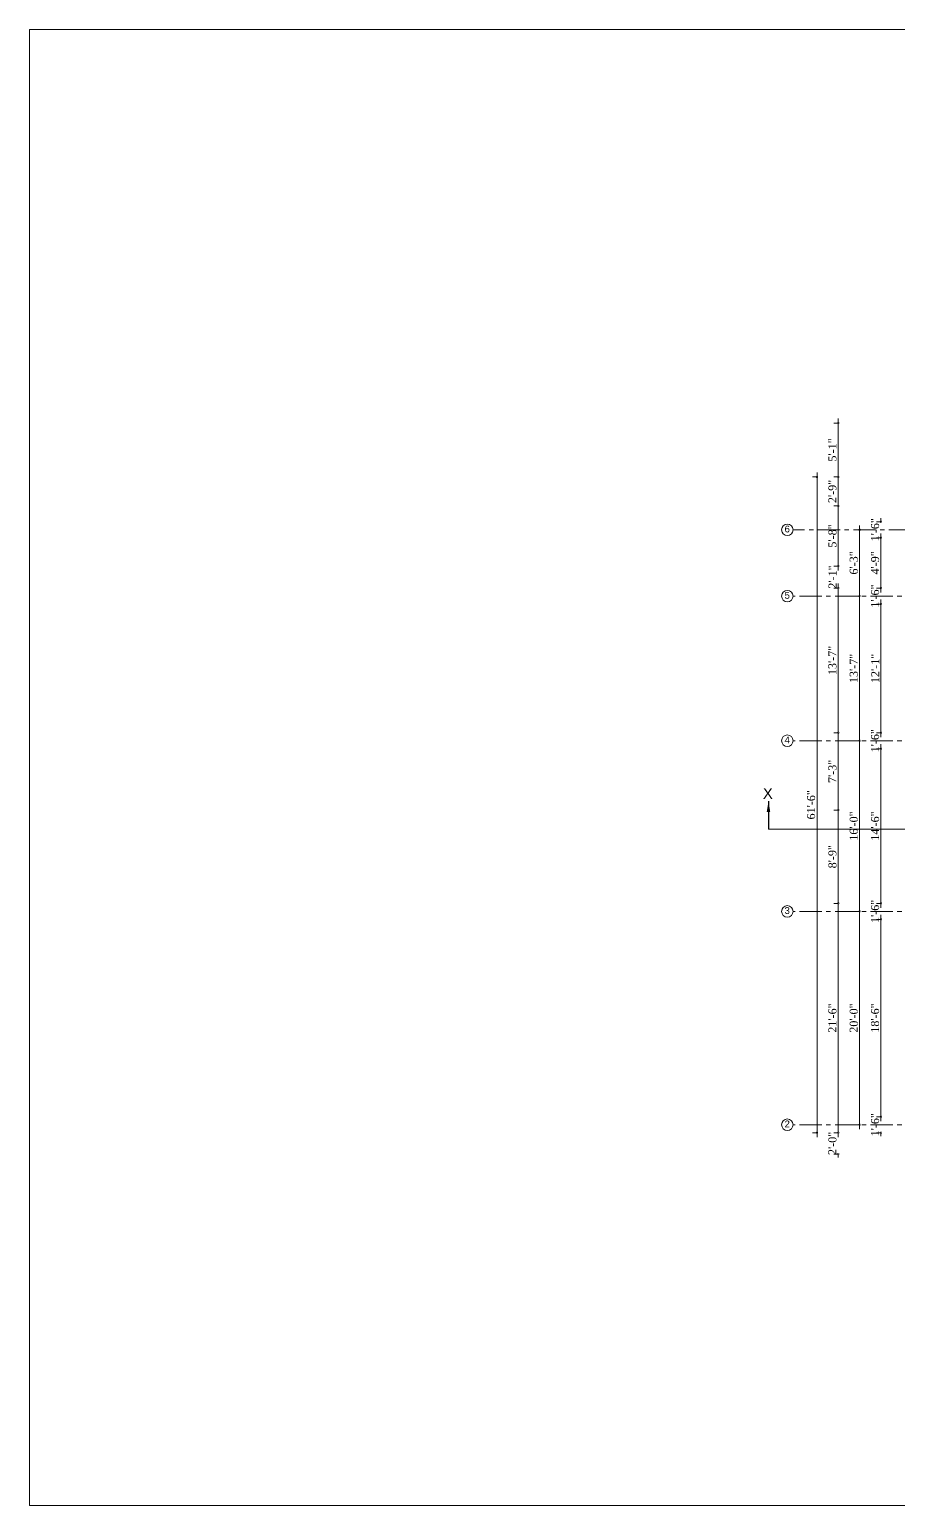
# Model space of a CAD drawing. Header units: inches. Extents: x 5223 to 201172, y -52570 to -12314.
# Drawn here: x 198582 to 199560, y -52549 to -50889 of the extents above; entities that cross this region are included whole.
import ezdxf

# ---------------------------------------------------------------- set-up
doc = ezdxf.new("R2010")
doc.units = ezdxf.units.IN
doc.header["$LTSCALE"] = 20
doc.header["$MEASUREMENT"] = 0
doc.header["$PDMODE"] = 98
doc.linetypes.add('CENTER', pattern=[2, 1.25, -0.25, 0.25, -0.25])
for name, color, linetype, lineweight in [('CL', 252, 'CENTER', 5), ('D-DIM', 5, 'Continuous', 13), ('Dim', 7, 'Continuous', 9), ('Dimention', 77, 'Continuous', 9), ('leader lines', 191, 'Continuous', 9), ('text', 247, 'Continuous', 13)]:
    doc.layers.add(name, color=color, linetype=linetype, lineweight=lineweight)
doc.styles.get("Standard").update_dxf_attribs({"font": 'ARIALN.TTF'})
doc.styles.add('Times', font='times.ttf')
doc.dimstyles.new('D100', dxfattribs={"dimtxt": 8, "dimasz": 9, "dimexe": 5, "dimexo": 5, "dimgap": 2, "dimtad": 1, "dimdec": 0, "dimzin": 3, "dimdsep": 46, "dimlunit": 4, "dimtxsty": 'Times', "dimblk": 'DOTSMALL', "dimcen": 0.09, "dimdle": 5, "dimaunit": 1, "dimadec": 3, "dimazin": 0, "dimtfac": 1, "dimtdec": 0, "dimtix": 1, "dimtofl": 0, "dimtmove": 1, "dimatfit": 0, "dimfxl": 1, "dimtolj": 1, "dimtzin": 0, "dimarcsym": 0})
doc.dimstyles.get("Standard").update_dxf_attribs({"dimtxt": 12, "dimasz": 9, "dimexe": 6, "dimexo": 12, "dimgap": 0.09, "dimtad": 0, "dimdec": 0, "dimzin": 0, "dimdsep": 46, "dimlunit": 4, "dimtxsty": 'Standard', "dimcen": 3, "dimadec": 0, "dimazin": 0, "dimtfac": 1, "dimtdec": 0, "dimtofl": 0, "dimtmove": 0, "dimatfit": 3, "dimfxl": 1, "dimtolj": 1, "dimtzin": 0, "dimarcsym": 0})

# ---------------------------------------------------------------- blocks, each defined once
blk = doc.blocks.new('_DotSmall')
at = {"layer": 'Dimention', "color": 0, "const_width": 0.5}
blk.add_lwpolyline([(-0.0625, 0, 1), (0.0625, 0, 1)], format="xyb", close=True, dxfattribs=at)
blk = doc.blocks.new('*D241')
at = {"layer": 'Defpoints', "color": 0, "transparency": 16777216}
for p in [(199468.3, -51392.3), (199468.3, -52130), (199468.3, -52130)]:
    blk.add_point(p, dxfattribs=at)
at = {"layer": 'Dim', "color": 0, "lineweight": 5, "transparency": 16777216}
for p, q in [((199468.3, -51387.3), (199468.3, -52135)), ((199468.3, -51392.3), (199463.3, -51392.3)), ((199468.3, -52130), (199463.3, -52130))]:
    blk.add_line(p, q, dxfattribs=at)
at = {"layer": 'Dim', "color": 0, "lineweight": 5, "transparency": 16777216, "xscale": 4, "yscale": 4, "zscale": 4}
for p, rotation in [((199468.3, -51392.3), 90), ((199468.3, -52130), 270)]:
    blk.add_blockref('_DotSmall', p, dxfattribs=dict(at, rotation=rotation))
at = {"layer": 'Dim', "color": 0, "transparency": 16777216, "insert": (199461.7, -51761.1), "char_height": 9, "attachment_point": 5, "rotation": 90, "style": 'Times'}
blk.add_mtext('\\A1;61\'-6"', dxfattribs=at)
blk = doc.blocks.new('*D209')
at = {"layer": 'Defpoints', "color": 0, "transparency": 16777216}
for p in [(199540.3, -52112), (199540.3, -52112), (199540.3, -52130)]:
    blk.add_point(p, dxfattribs=at)
at = {"layer": 'Dim', "color": 0, "lineweight": 5, "transparency": 16777216}
for p, q in [((199540.3, -52112), (199535.3, -52112)), ((199540.3, -52112), (199540.3, -52108)), ((199540.3, -52130), (199535.3, -52130)), ((199540.3, -52130), (199540.3, -52134))]:
    blk.add_line(p, q, dxfattribs=at)
at = {"layer": 'Dim', "color": 0, "lineweight": 5, "transparency": 16777216, "xscale": 4, "yscale": 4, "zscale": 4}
for p, rotation in [((199540.3, -52112), 270), ((199540.3, -52130), 90)]:
    blk.add_blockref('_DotSmall', p, dxfattribs=dict(at, rotation=rotation))
at = {"layer": 'Dim', "color": 0, "transparency": 16777216, "insert": (199533.7, -52121), "char_height": 9, "attachment_point": 5, "rotation": 90, "style": 'Times'}
blk.add_mtext('\\A1;1\'-6"', dxfattribs=at)
blk = doc.blocks.new('*D210')
at = {"layer": 'Defpoints', "color": 0, "transparency": 16777216}
for p in [(199540.3, -51890), (199540.3, -51890), (199540.3, -52112)]:
    blk.add_point(p, dxfattribs=at)
at = {"layer": 'Dim', "color": 0, "lineweight": 5, "transparency": 16777216}
for p, q in [((199540.3, -52117), (199540.3, -51885)), ((199540.3, -51890), (199535.3, -51890)), ((199540.3, -52112), (199535.3, -52112))]:
    blk.add_line(p, q, dxfattribs=at)
at = {"layer": 'Dim', "color": 0, "lineweight": 5, "transparency": 16777216, "xscale": 4, "yscale": 4, "zscale": 4}
for p, rotation in [((199540.3, -51890), 90), ((199540.3, -52112), 270)]:
    blk.add_blockref('_DotSmall', p, dxfattribs=dict(at, rotation=rotation))
at = {"layer": 'Dim', "color": 0, "transparency": 16777216, "insert": (199533.7, -52001), "char_height": 9, "attachment_point": 5, "rotation": 90, "style": 'Times'}
blk.add_mtext('\\A1;18\'-6"', dxfattribs=at)
blk = doc.blocks.new('*D211')
at = {"layer": 'Defpoints', "color": 0, "transparency": 16777216}
for p in [(199540.3, -51872), (199540.3, -51872), (199540.3, -51890)]:
    blk.add_point(p, dxfattribs=at)
at = {"layer": 'Dim', "color": 0, "lineweight": 5, "transparency": 16777216}
for p, q in [((199540.3, -51872), (199540.3, -51868)), ((199540.3, -51872), (199535.3, -51872)), ((199540.3, -51890), (199535.3, -51890)), ((199540.3, -51890), (199540.3, -51894))]:
    blk.add_line(p, q, dxfattribs=at)
at = {"layer": 'Dim', "color": 0, "lineweight": 5, "transparency": 16777216, "xscale": 4, "yscale": 4, "zscale": 4}
for p, rotation in [((199540.3, -51872), 270), ((199540.3, -51890), 90)]:
    blk.add_blockref('_DotSmall', p, dxfattribs=dict(at, rotation=rotation))
at = {"layer": 'Dim', "color": 0, "transparency": 16777216, "insert": (199533.7, -51881), "char_height": 9, "attachment_point": 5, "rotation": 90, "style": 'Times'}
blk.add_mtext('\\A1;1\'-6"', dxfattribs=at)
blk = doc.blocks.new('*D212')
at = {"layer": 'Defpoints', "color": 0, "transparency": 16777216}
for p in [(199540.3, -51698), (199540.3, -51698), (199540.3, -51872)]:
    blk.add_point(p, dxfattribs=at)
at = {"layer": 'Dim', "color": 0, "lineweight": 5, "transparency": 16777216}
for p, q in [((199540.3, -51698), (199535.3, -51698)), ((199540.3, -51877), (199540.3, -51693)), ((199540.3, -51872), (199535.3, -51872))]:
    blk.add_line(p, q, dxfattribs=at)
at = {"layer": 'Dim', "color": 0, "lineweight": 5, "transparency": 16777216, "xscale": 4, "yscale": 4, "zscale": 4}
for p, rotation in [((199540.3, -51698), 90), ((199540.3, -51872), 270)]:
    blk.add_blockref('_DotSmall', p, dxfattribs=dict(at, rotation=rotation))
at = {"layer": 'Dim', "color": 0, "transparency": 16777216, "insert": (199533.7, -51785), "char_height": 9, "attachment_point": 5, "rotation": 90, "style": 'Times'}
blk.add_mtext('\\A1;14\'-6"', dxfattribs=at)
blk = doc.blocks.new('*D213')
at = {"layer": 'Defpoints', "color": 0, "transparency": 16777216}
for p in [(199540.3, -51680), (199540.3, -51680), (199540.3, -51698)]:
    blk.add_point(p, dxfattribs=at)
at = {"layer": 'Dim', "color": 0, "lineweight": 5, "transparency": 16777216}
for p, q in [((199540.3, -51680), (199535.3, -51680)), ((199540.3, -51680), (199540.3, -51676)), ((199540.3, -51698), (199535.3, -51698)), ((199540.3, -51698), (199540.3, -51702))]:
    blk.add_line(p, q, dxfattribs=at)
at = {"layer": 'Dim', "color": 0, "lineweight": 5, "transparency": 16777216, "xscale": 4, "yscale": 4, "zscale": 4}
for p, rotation in [((199540.3, -51680), 270), ((199540.3, -51698), 90)]:
    blk.add_blockref('_DotSmall', p, dxfattribs=dict(at, rotation=rotation))
at = {"layer": 'Dim', "color": 0, "transparency": 16777216, "insert": (199533.7, -51689), "char_height": 9, "attachment_point": 5, "rotation": 90, "style": 'Times'}
blk.add_mtext('\\A1;1\'-6"', dxfattribs=at)
blk = doc.blocks.new('*D214')
at = {"layer": 'Defpoints', "color": 0, "transparency": 16777216}
for p in [(199540.3, -51535.3), (199540.3, -51535.3), (199540.3, -51680)]:
    blk.add_point(p, dxfattribs=at)
at = {"layer": 'Dim', "color": 0, "lineweight": 5, "transparency": 16777216}
for p, q in [((199540.3, -51535.3), (199535.3, -51535.3)), ((199540.3, -51685), (199540.3, -51530.3)), ((199540.3, -51680), (199535.3, -51680))]:
    blk.add_line(p, q, dxfattribs=at)
at = {"layer": 'Dim', "color": 0, "lineweight": 5, "transparency": 16777216, "xscale": 4, "yscale": 4, "zscale": 4}
for p, rotation in [((199540.3, -51535.3), 90), ((199540.3, -51680), 270)]:
    blk.add_blockref('_DotSmall', p, dxfattribs=dict(at, rotation=rotation))
at = {"layer": 'Dim', "color": 0, "transparency": 16777216, "insert": (199533.8, -51607.7), "char_height": 9, "attachment_point": 5, "rotation": 90, "style": 'Times'}
blk.add_mtext('\\A1;12\'-1"', dxfattribs=at)
blk = doc.blocks.new('*D215')
at = {"layer": 'Defpoints', "color": 0, "transparency": 16777216}
for p in [(199540.3, -51517.3), (199540.3, -51517.3), (199540.3, -51535.3)]:
    blk.add_point(p, dxfattribs=at)
at = {"layer": 'Dim', "color": 0, "lineweight": 5, "transparency": 16777216}
for p, q in [((199540.3, -51517.3), (199535.3, -51517.3)), ((199540.3, -51517.3), (199540.3, -51513.3)), ((199540.3, -51535.3), (199535.3, -51535.3)), ((199540.3, -51535.3), (199540.3, -51539.3))]:
    blk.add_line(p, q, dxfattribs=at)
at = {"layer": 'Dim', "color": 0, "lineweight": 5, "transparency": 16777216, "xscale": 4, "yscale": 4, "zscale": 4}
for p, rotation in [((199540.3, -51517.3), 270), ((199540.3, -51535.3), 90)]:
    blk.add_blockref('_DotSmall', p, dxfattribs=dict(at, rotation=rotation))
at = {"layer": 'Dim', "color": 0, "transparency": 16777216, "insert": (199533.7, -51526.3), "char_height": 9, "attachment_point": 5, "rotation": 90, "style": 'Times'}
blk.add_mtext('\\A1;1\'-6"', dxfattribs=at)
blk = doc.blocks.new('*D216')
at = {"layer": 'Defpoints', "color": 0, "transparency": 16777216}
for p in [(199540.3, -51460.7), (199540.3, -51460.7), (199540.3, -51517.3)]:
    blk.add_point(p, dxfattribs=at)
at = {"layer": 'Dim', "color": 0, "lineweight": 5, "transparency": 16777216}
for p, q in [((199540.3, -51460.7), (199535.3, -51460.7)), ((199540.3, -51522.3), (199540.3, -51455.7)), ((199540.3, -51517.3), (199535.3, -51517.3))]:
    blk.add_line(p, q, dxfattribs=at)
at = {"layer": 'Dim', "color": 0, "lineweight": 5, "transparency": 16777216, "xscale": 4, "yscale": 4, "zscale": 4}
for p, rotation in [((199540.3, -51460.7), 90), ((199540.3, -51517.3), 270)]:
    blk.add_blockref('_DotSmall', p, dxfattribs=dict(at, rotation=rotation))
at = {"layer": 'Dim', "color": 0, "transparency": 16777216, "insert": (199533.7, -51489), "char_height": 9, "attachment_point": 5, "rotation": 90, "style": 'Times'}
blk.add_mtext('\\A1;4\'-9"', dxfattribs=at)
blk = doc.blocks.new('*D217')
at = {"layer": 'Defpoints', "color": 0, "transparency": 16777216}
for p in [(199540.3, -51442.7), (199540.3, -51442.7), (199540.3, -51460.7)]:
    blk.add_point(p, dxfattribs=at)
at = {"layer": 'Dim', "color": 0, "lineweight": 5, "transparency": 16777216}
for p, q in [((199540.3, -51442.7), (199540.3, -51438.7)), ((199540.3, -51442.7), (199535.3, -51442.7)), ((199540.3, -51460.7), (199535.3, -51460.7)), ((199540.3, -51460.7), (199540.3, -51464.7))]:
    blk.add_line(p, q, dxfattribs=at)
at = {"layer": 'Dim', "color": 0, "lineweight": 5, "transparency": 16777216, "xscale": 4, "yscale": 4, "zscale": 4}
for p, rotation in [((199540.3, -51442.7), 270), ((199540.3, -51460.7), 90)]:
    blk.add_blockref('_DotSmall', p, dxfattribs=dict(at, rotation=rotation))
at = {"layer": 'Dim', "color": 0, "transparency": 16777216, "insert": (199533.7, -51451.7), "char_height": 9, "attachment_point": 5, "rotation": 90, "style": 'Times'}
blk.add_mtext('\\A1;1\'-6"', dxfattribs=at)
blk = doc.blocks.new('*D218')
at = {"layer": 'Defpoints', "color": 0, "transparency": 16777216}
for p in [(199516.3, -51451.7), (199516.3, -51526.3), (199516.3, -51526.3)]:
    blk.add_point(p, dxfattribs=at)
at = {"layer": 'Dim', "color": 0, "lineweight": 5, "transparency": 16777216}
for p, q in [((199516.3, -51451.7), (199511.3, -51451.7)), ((199516.3, -51446.7), (199516.3, -51531.3)), ((199516.3, -51526.3), (199511.3, -51526.3))]:
    blk.add_line(p, q, dxfattribs=at)
at = {"layer": 'Dim', "color": 0, "lineweight": 5, "transparency": 16777216, "xscale": 4, "yscale": 4, "zscale": 4}
for p, rotation in [((199516.3, -51451.7), 90), ((199516.3, -51526.3), 270)]:
    blk.add_blockref('_DotSmall', p, dxfattribs=dict(at, rotation=rotation))
at = {"layer": 'Dim', "color": 0, "transparency": 16777216, "insert": (199509.7, -51489), "char_height": 9, "attachment_point": 5, "rotation": 90, "style": 'Times'}
blk.add_mtext('\\A1;6\'-3"', dxfattribs=at)
blk = doc.blocks.new('*D219')
at = {"layer": 'Defpoints', "color": 0, "transparency": 16777216}
for p in [(199516.3, -51526.3), (199516.3, -51689), (199516.3, -51689)]:
    blk.add_point(p, dxfattribs=at)
at = {"layer": 'Dim', "color": 0, "lineweight": 5, "transparency": 16777216}
for p, q in [((199516.3, -51521.3), (199516.3, -51694)), ((199516.3, -51526.3), (199511.3, -51526.3)), ((199516.3, -51689), (199511.3, -51689))]:
    blk.add_line(p, q, dxfattribs=at)
at = {"layer": 'Dim', "color": 0, "lineweight": 5, "transparency": 16777216, "xscale": 4, "yscale": 4, "zscale": 4}
for p, rotation in [((199516.3, -51526.3), 90), ((199516.3, -51689), 270)]:
    blk.add_blockref('_DotSmall', p, dxfattribs=dict(at, rotation=rotation))
at = {"layer": 'Dim', "color": 0, "transparency": 16777216, "insert": (199509.7, -51607.7), "char_height": 9, "attachment_point": 5, "rotation": 90, "style": 'Times'}
blk.add_mtext('\\A1;13\'-7"', dxfattribs=at)
blk = doc.blocks.new('*D220')
at = {"layer": 'Defpoints', "color": 0, "transparency": 16777216}
for p in [(199516.3, -51689), (199516.3, -51881), (199516.3, -51881)]:
    blk.add_point(p, dxfattribs=at)
at = {"layer": 'Dim', "color": 0, "lineweight": 5, "transparency": 16777216}
for p, q in [((199516.3, -51684), (199516.3, -51886)), ((199516.3, -51689), (199511.3, -51689)), ((199516.3, -51881), (199511.3, -51881))]:
    blk.add_line(p, q, dxfattribs=at)
at = {"layer": 'Dim', "color": 0, "lineweight": 5, "transparency": 16777216, "xscale": 4, "yscale": 4, "zscale": 4}
for p, rotation in [((199516.3, -51689), 90), ((199516.3, -51881), 270)]:
    blk.add_blockref('_DotSmall', p, dxfattribs=dict(at, rotation=rotation))
at = {"layer": 'Dim', "color": 0, "transparency": 16777216, "insert": (199509.7, -51785), "char_height": 9, "attachment_point": 5, "rotation": 90, "style": 'Times'}
blk.add_mtext('\\A1;16\'-0"', dxfattribs=at)
blk = doc.blocks.new('*D221')
at = {"layer": 'Defpoints', "color": 0, "transparency": 16777216}
for p in [(199516.3, -51881), (199516.3, -52121), (199516.3, -52121)]:
    blk.add_point(p, dxfattribs=at)
at = {"layer": 'Dim', "color": 0, "lineweight": 5, "transparency": 16777216}
for p, q in [((199516.3, -51881), (199511.3, -51881)), ((199516.3, -51876), (199516.3, -52126)), ((199516.3, -52121), (199511.3, -52121))]:
    blk.add_line(p, q, dxfattribs=at)
at = {"layer": 'Dim', "color": 0, "lineweight": 5, "transparency": 16777216, "xscale": 4, "yscale": 4, "zscale": 4}
for p, rotation in [((199516.3, -51881), 90), ((199516.3, -52121), 270)]:
    blk.add_blockref('_DotSmall', p, dxfattribs=dict(at, rotation=rotation))
at = {"layer": 'Dim', "color": 0, "transparency": 16777216, "insert": (199509.7, -52001), "char_height": 9, "attachment_point": 5, "rotation": 90, "style": 'Times'}
blk.add_mtext('\\A1;20\'-0"', dxfattribs=at)
blk = doc.blocks.new('*D222')
at = {"layer": 'Defpoints', "color": 0, "transparency": 16777216}
for p in [(199492.3, -52130), (199492.3, -52130), (199492.3, -52154)]:
    blk.add_point(p, dxfattribs=at)
at = {"layer": 'Dim', "color": 0, "lineweight": 5, "transparency": 16777216}
for p, q in [((199492.3, -52130), (199487.3, -52130)), ((199492.3, -52130), (199492.3, -52126)), ((199492.3, -52154), (199487.3, -52154)), ((199492.3, -52154), (199492.3, -52158))]:
    blk.add_line(p, q, dxfattribs=at)
at = {"layer": 'Dim', "color": 0, "lineweight": 5, "transparency": 16777216, "xscale": 4, "yscale": 4, "zscale": 4}
for p, rotation in [((199492.3, -52130), 270), ((199492.3, -52154), 90)]:
    blk.add_blockref('_DotSmall', p, dxfattribs=dict(at, rotation=rotation))
at = {"layer": 'Dim', "color": 0, "transparency": 16777216, "insert": (199485.7, -52142), "char_height": 9, "attachment_point": 5, "rotation": 90, "style": 'Times'}
blk.add_mtext('\\A1;2\'-0"', dxfattribs=at)
blk = doc.blocks.new('*D223')
at = {"layer": 'Defpoints', "color": 0, "transparency": 16777216}
for p in [(199492.3, -51872), (199492.3, -51872), (199492.3, -52130)]:
    blk.add_point(p, dxfattribs=at)
at = {"layer": 'Dim', "color": 0, "lineweight": 5, "transparency": 16777216}
for p, q in [((199492.3, -52135), (199492.3, -51867)), ((199492.3, -51872), (199487.3, -51872)), ((199492.3, -52130), (199487.3, -52130))]:
    blk.add_line(p, q, dxfattribs=at)
at = {"layer": 'Dim', "color": 0, "lineweight": 5, "transparency": 16777216, "xscale": 4, "yscale": 4, "zscale": 4}
for p, rotation in [((199492.3, -51872), 90), ((199492.3, -52130), 270)]:
    blk.add_blockref('_DotSmall', p, dxfattribs=dict(at, rotation=rotation))
at = {"layer": 'Dim', "color": 0, "transparency": 16777216, "insert": (199485.7, -52001), "char_height": 9, "attachment_point": 5, "rotation": 90, "style": 'Times'}
blk.add_mtext('\\A1;21\'-6"', dxfattribs=at)
blk = doc.blocks.new('*D224')
at = {"layer": 'Defpoints', "color": 0, "transparency": 16777216}
for p in [(199492.3, -51767), (199492.3, -51767), (199492.3, -51872)]:
    blk.add_point(p, dxfattribs=at)
at = {"layer": 'Dim', "color": 0, "lineweight": 5, "transparency": 16777216}
for p, q in [((199492.3, -51767), (199487.3, -51767)), ((199492.3, -51877), (199492.3, -51762)), ((199492.3, -51872), (199487.3, -51872))]:
    blk.add_line(p, q, dxfattribs=at)
at = {"layer": 'Dim', "color": 0, "lineweight": 5, "transparency": 16777216, "xscale": 4, "yscale": 4, "zscale": 4}
for p, rotation in [((199492.3, -51767), 90), ((199492.3, -51872), 270)]:
    blk.add_blockref('_DotSmall', p, dxfattribs=dict(at, rotation=rotation))
at = {"layer": 'Dim', "color": 0, "transparency": 16777216, "insert": (199485.7, -51819.5), "char_height": 9, "attachment_point": 5, "rotation": 90, "style": 'Times'}
blk.add_mtext('\\A1;8\'-9"', dxfattribs=at)
blk = doc.blocks.new('*D225')
at = {"layer": 'Defpoints', "color": 0, "transparency": 16777216}
for p in [(199492.3, -51680), (199492.3, -51680), (199492.3, -51767)]:
    blk.add_point(p, dxfattribs=at)
at = {"layer": 'Dim', "color": 0, "lineweight": 5, "transparency": 16777216}
for p, q in [((199492.3, -51680), (199487.3, -51680)), ((199492.3, -51772), (199492.3, -51675)), ((199492.3, -51767), (199487.3, -51767))]:
    blk.add_line(p, q, dxfattribs=at)
at = {"layer": 'Dim', "color": 0, "lineweight": 5, "transparency": 16777216, "xscale": 4, "yscale": 4, "zscale": 4}
for p, rotation in [((199492.3, -51680), 90), ((199492.3, -51767), 270)]:
    blk.add_blockref('_DotSmall', p, dxfattribs=dict(at, rotation=rotation))
at = {"layer": 'Dim', "color": 0, "transparency": 16777216, "insert": (199485.7, -51723.5), "char_height": 9, "attachment_point": 5, "rotation": 90, "style": 'Times'}
blk.add_mtext('\\A1;7\'-3"', dxfattribs=at)
blk = doc.blocks.new('*D226')
at = {"layer": 'Defpoints', "color": 0, "transparency": 16777216}
for p in [(199492.3, -51517.3), (199492.3, -51517.3), (199492.3, -51680)]:
    blk.add_point(p, dxfattribs=at)
at = {"layer": 'Dim', "color": 0, "lineweight": 5, "transparency": 16777216}
for p, q in [((199492.3, -51517.3), (199487.3, -51517.3)), ((199492.3, -51685), (199492.3, -51512.3)), ((199492.3, -51680), (199487.3, -51680))]:
    blk.add_line(p, q, dxfattribs=at)
at = {"layer": 'Dim', "color": 0, "lineweight": 5, "transparency": 16777216, "xscale": 4, "yscale": 4, "zscale": 4}
for p, rotation in [((199492.3, -51517.3), 90), ((199492.3, -51680), 270)]:
    blk.add_blockref('_DotSmall', p, dxfattribs=dict(at, rotation=rotation))
at = {"layer": 'Dim', "color": 0, "transparency": 16777216, "insert": (199485.7, -51598.7), "char_height": 9, "attachment_point": 5, "rotation": 90, "style": 'Times'}
blk.add_mtext('\\A1;13\'-7"', dxfattribs=at)
blk = doc.blocks.new('*D227')
at = {"layer": 'Defpoints', "color": 0, "transparency": 16777216}
for p in [(199492.3, -51492.5), (199492.3, -51492.5), (199492.3, -51517.3)]:
    blk.add_point(p, dxfattribs=at)
at = {"layer": 'Dim', "color": 0, "lineweight": 5, "transparency": 16777216}
for p, q in [((199492.3, -51492.5), (199492.3, -51488.5)), ((199492.3, -51492.5), (199487.3, -51492.5)), ((199492.3, -51517.3), (199487.3, -51517.3)), ((199492.3, -51517.3), (199492.3, -51521.3))]:
    blk.add_line(p, q, dxfattribs=at)
at = {"layer": 'Dim', "color": 0, "lineweight": 5, "transparency": 16777216, "xscale": 4, "yscale": 4, "zscale": 4}
for p, rotation in [((199492.3, -51492.5), 270), ((199492.3, -51517.3), 90)]:
    blk.add_blockref('_DotSmall', p, dxfattribs=dict(at, rotation=rotation))
at = {"layer": 'Dim', "color": 0, "transparency": 16777216, "insert": (199485.8, -51504.9), "char_height": 9, "attachment_point": 5, "rotation": 90, "style": 'Times'}
blk.add_mtext('\\A1;2\'-1"', dxfattribs=at)
blk = doc.blocks.new('*D228')
at = {"layer": 'Defpoints', "color": 0, "transparency": 16777216}
for p in [(199492.3, -51424.9), (199492.3, -51424.9), (199492.3, -51492.5)]:
    blk.add_point(p, dxfattribs=at)
at = {"layer": 'Dim', "color": 0, "lineweight": 5, "transparency": 16777216}
for p, q in [((199492.3, -51497.5), (199492.3, -51419.9)), ((199492.3, -51424.9), (199487.3, -51424.9)), ((199492.3, -51492.5), (199487.3, -51492.5))]:
    blk.add_line(p, q, dxfattribs=at)
at = {"layer": 'Dim', "color": 0, "lineweight": 5, "transparency": 16777216, "xscale": 4, "yscale": 4, "zscale": 4}
for p, rotation in [((199492.3, -51424.9), 90), ((199492.3, -51492.5), 270)]:
    blk.add_blockref('_DotSmall', p, dxfattribs=dict(at, rotation=rotation))
at = {"layer": 'Dim', "color": 0, "transparency": 16777216, "insert": (199485.7, -51458.7), "char_height": 9, "attachment_point": 5, "rotation": 90, "style": 'Times'}
blk.add_mtext('\\A1;5\'-8"', dxfattribs=at)
blk = doc.blocks.new('*D229')
at = {"layer": 'Defpoints', "color": 0, "transparency": 16777216}
for p in [(199492.3, -51392.3), (199492.3, -51392.3), (199492.3, -51424.9)]:
    blk.add_point(p, dxfattribs=at)
at = {"layer": 'Dim', "color": 0, "lineweight": 5, "transparency": 16777216}
for p, q in [((199492.3, -51429.9), (199492.3, -51387.3)), ((199492.3, -51392.3), (199487.3, -51392.3)), ((199492.3, -51424.9), (199487.3, -51424.9))]:
    blk.add_line(p, q, dxfattribs=at)
at = {"layer": 'Dim', "color": 0, "lineweight": 5, "transparency": 16777216, "xscale": 4, "yscale": 4, "zscale": 4}
for p, rotation in [((199492.3, -51392.3), 90), ((199492.3, -51424.9), 270)]:
    blk.add_blockref('_DotSmall', p, dxfattribs=dict(at, rotation=rotation))
at = {"layer": 'Dim', "color": 0, "transparency": 16777216, "insert": (199485.7, -51408.6), "char_height": 9, "attachment_point": 5, "rotation": 90, "style": 'Times'}
blk.add_mtext('\\A1;2\'-9"', dxfattribs=at)
blk = doc.blocks.new('*D230')
at = {"layer": 'Defpoints', "color": 0, "transparency": 16777216}
for p in [(199492.3, -51331.6), (199492.3, -51331.6), (199492.3, -51392.3)]:
    blk.add_point(p, dxfattribs=at)
at = {"layer": 'Dim', "color": 0, "lineweight": 5, "transparency": 16777216}
for p, q in [((199492.3, -51331.6), (199487.3, -51331.6)), ((199492.3, -51397.3), (199492.3, -51326.6)), ((199492.3, -51392.3), (199487.3, -51392.3))]:
    blk.add_line(p, q, dxfattribs=at)
at = {"layer": 'Dim', "color": 0, "lineweight": 5, "transparency": 16777216, "xscale": 4, "yscale": 4, "zscale": 4}
for p, rotation in [((199492.3, -51331.6), 90), ((199492.3, -51392.3), 270)]:
    blk.add_blockref('_DotSmall', p, dxfattribs=dict(at, rotation=rotation))
at = {"layer": 'Dim', "color": 0, "transparency": 16777216, "insert": (199485.7, -51361.9), "char_height": 9, "attachment_point": 5, "rotation": 90, "style": 'Times'}
blk.add_mtext('\\A1;5\'-1"', dxfattribs=at)

msp = doc.modelspace()

# ---------------------------------------------------------------- linework, layer by layer
at = {"layer": 'CL'}
for p, q in [((200014.3, -51451.7), (199441.4, -51451.7)), ((200713.6, -51526.3), (199441.4, -51526.3)), ((200713.6, -51689), (199441.4, -51689)), ((200713.6, -51881), (199441.4, -51881)), ((200713.6, -52121), (199441.4, -52121))]:
    msp.add_line(p, q, dxfattribs=at)
at = {"layer": 'D-DIM'}
msp.add_line((199413.7, -51788.6), (200765, -51788.6), dxfattribs=at)
at = {"layer": 'D-DIM', "color": 1}
msp.add_lwpolyline([(198582.1, -50888.9), (201172.1, -50888.9), (201172.1, -52549.3), (198582.1, -52549.3)], close=True, dxfattribs=at)
at = {"layer": 'leader lines'}
for centre in [(199434.9, -51451.7), (199434.9, -51526.3), (199434.9, -51689), (199434.9, -51881), (199434.9, -52121)]:
    msp.add_circle(centre, 6.46, dxfattribs=at)

# ---------------------------------------------------------------- texts
at = {"layer": 'text', "attachment_point": 5, "rotation": 360}
for s, insert, char_height in [('{\\fArial Baltic|b0|i0|c0|p34;6}', (199434.8, -51450.9), 7.68), ('{\\fArial Baltic|b0|i0|c0|p34;5}', (199434.8, -51525.5), 7.68), ('{\\fArial Baltic|b0|i0|c0|p34;4}', (199434.8, -51688.1), 7.68), ('{\\fArial Baltic|b0|i0|c0|p34;X}', (199413, -51748.4), 12), ('{\\fArial Baltic|b0|i0|c0|p34;3}', (199434.8, -51880.1), 7.68), ('{\\fArial Baltic|b0|i0|c0|p34;2}', (199434.8, -52120.1), 7.68)]:
    msp.add_mtext(s, dxfattribs=dict(at, insert=insert, char_height=char_height))

# ---------------------------------------------------------------- dimensions: what is measured, and where the dimension line sits
at = {"layer": 'Dim'}
for base, p1, p2, picture, middle in [((199492.3, -51331.6), (199492.3, -51392.3), (199492.3, -51331.6), '*D230', (199485.7, -51361.9)), ((199468.3, -52130), (199468.3, -51392.3), (199468.3, -52130), '*D241', (199461.7, -51761.1)), ((199492.3, -51392.3), (199492.3, -51424.9), (199492.3, -51392.3), '*D229', (199485.7, -51408.6)), ((199492.3, -51424.9), (199492.3, -51492.5), (199492.3, -51424.9), '*D228', (199485.7, -51458.7)), ((199540.3, -51442.7), (199540.3, -51460.7), (199540.3, -51442.7), '*D217', (199533.7, -51451.7)), ((199516.3, -51526.3), (199516.3, -51451.7), (199516.3, -51526.3), '*D218', (199509.7, -51489)), ((199540.3, -51460.7), (199540.3, -51517.3), (199540.3, -51460.7), '*D216', (199533.7, -51489)), ((199492.3, -51492.5), (199492.3, -51517.3), (199492.3, -51492.5), '*D227', (199485.8, -51504.9)), ((199492.3, -51517.3), (199492.3, -51680), (199492.3, -51517.3), '*D226', (199485.7, -51598.7)), ((199516.3, -51689), (199516.3, -51526.3), (199516.3, -51689), '*D219', (199509.7, -51607.7)), ((199540.3, -51517.3), (199540.3, -51535.3), (199540.3, -51517.3), '*D215', (199533.7, -51526.3)), ((199540.3, -51535.3), (199540.3, -51680), (199540.3, -51535.3), '*D214', (199533.8, -51607.7)), ((199492.3, -51680), (199492.3, -51767), (199492.3, -51680), '*D225', (199485.7, -51723.5)), ((199516.3, -51881), (199516.3, -51689), (199516.3, -51881), '*D220', (199509.7, -51785)), ((199540.3, -51680), (199540.3, -51698), (199540.3, -51680), '*D213', (199533.7, -51689)), ((199540.3, -51698), (199540.3, -51872), (199540.3, -51698), '*D212', (199533.7, -51785)), ((199492.3, -51767), (199492.3, -51872), (199492.3, -51767), '*D224', (199485.7, -51819.5)), ((199492.3, -51872), (199492.3, -52130), (199492.3, -51872), '*D223', (199485.7, -52001)), ((199540.3, -51872), (199540.3, -51890), (199540.3, -51872), '*D211', (199533.7, -51881)), ((199516.3, -52121), (199516.3, -51881), (199516.3, -52121), '*D221', (199509.7, -52001)), ((199540.3, -51890), (199540.3, -52112), (199540.3, -51890), '*D210', (199533.7, -52001)), ((199540.3, -52112), (199540.3, -52130), (199540.3, -52112), '*D209', (199533.7, -52121)), ((199492.3, -52130), (199492.3, -52154), (199492.3, -52130), '*D222', (199485.7, -52142))]:
    dim = msp.add_linear_dim(base=base, p1=p1, p2=p2, angle=90, dimstyle='D100', override={"dimtxt": 9, "dimasz": 4, "dimfxl": 3, "dimfxlon": 1, "dimlwd": 5, "dimlwe": 5}, dxfattribs=at)
    dim.commit()
    dim.dimension.update_dxf_attribs({"geometry": picture, "text_midpoint": middle})

# ---------------------------------------------------------------- leaders
at = {"layer": 'D-DIM'}
msp.add_leader([(199413.7, -51757.1), (199413.7, -51788.6)], dimstyle='Standard', override={"dimasz": 12, "dimgap": 0.09, "dimtad": 0, "dimfxl": 4, "dimfxlon": 1}, dxfattribs=at)

doc.saveas('drawing.dxf')
